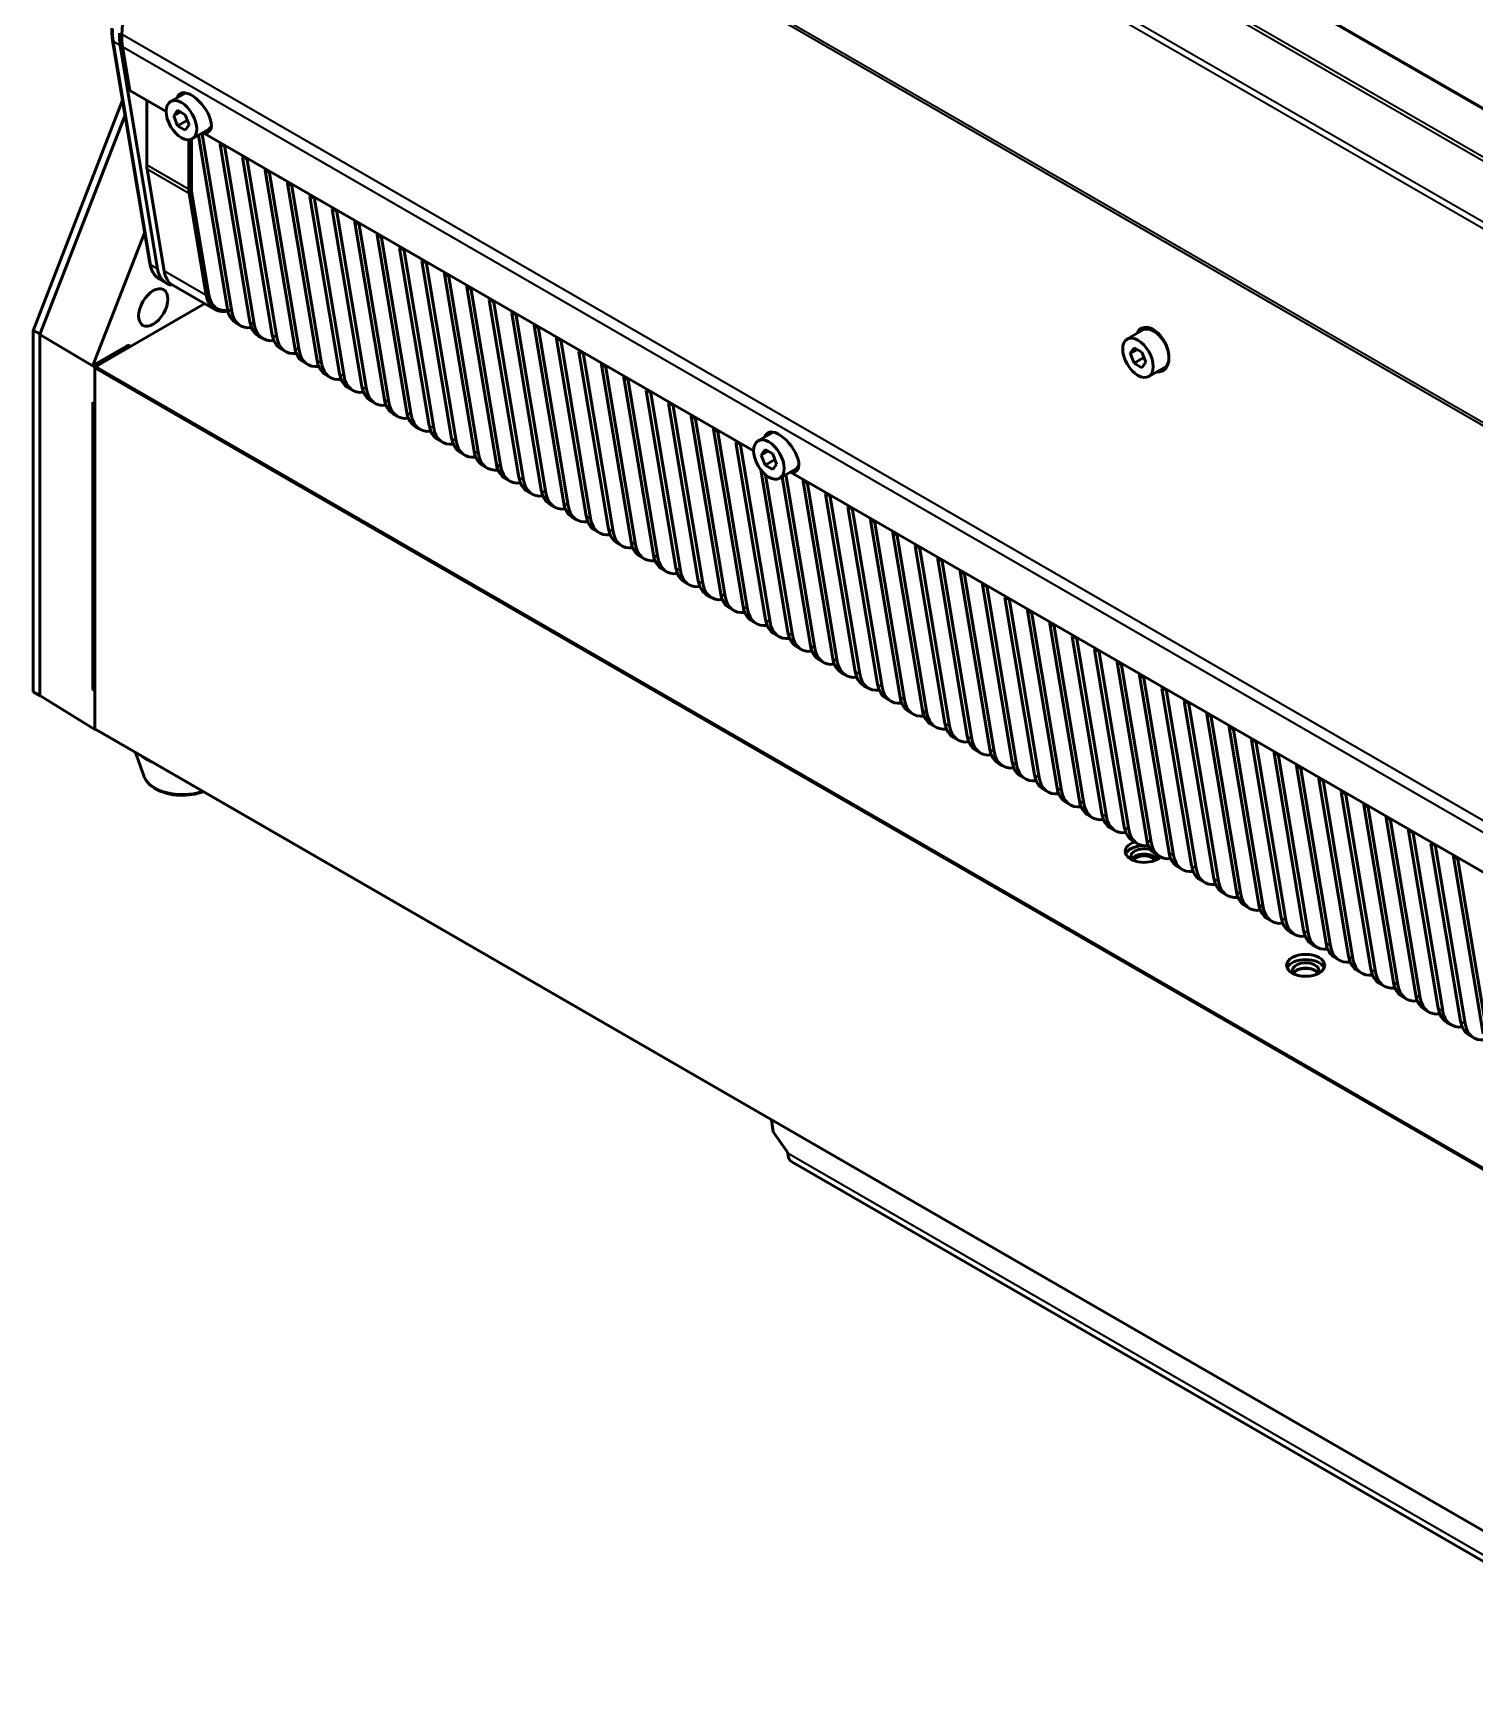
# Model space of a CAD drawing. Header units: millimetres. Extents: x 100 to 5488, y 100 to 4218.
# Drawn here: x 2857.1 to 3084.4, y 3267.4 to 3529.5 of the extents above; entities that cross this region are included whole.
import ezdxf

# ---------------------------------------------------------------- set-up
doc = ezdxf.new("R2010")
doc.units = ezdxf.units.MM
doc.header["$LTSCALE"] = 20
doc.layers.add('Visible (ANSI)', color=7, linetype='Continuous', lineweight=50)
doc.layers.add('Visible Narrow (ANSI)', color=7, linetype='Continuous', lineweight=35)

msp = doc.modelspace()

# ---------------------------------------------------------------- linework, layer by layer
at = {"layer": 'Visible (ANSI)'}
for p, q in [((2879.776, 3636.527), (3552.942, 3247.875)), ((2873.412, 3567.403), (2871.06, 3529.339)), ((2875.475, 3493.186), (2869.583, 3528.37)), ((2876.663, 3492.37), (2870.77, 3527.554)), ((2871.148, 3527.369), (2872.303, 3520.472)), ((2872.303, 3520.472), (2878.041, 3517.16)), ((2878.745, 3518.728), (2881.125, 3520.102)), ((2871.16, 3518.951), (2857.104, 3482.768)), ((2874.965, 3518.935), (2874.965, 3508.731)), ((2879.833, 3517.362), (2879.221, 3516.491)), ((2880.281, 3517.103), (2879.221, 3516.491)), ((2879.833, 3517.362), (2881.058, 3516.655)), ((2871.56, 3516.565), (2858.114, 3482.022)), ((2858.165, 3482.156), (2871.552, 3516.615)), ((2879.221, 3516.491), (2879.833, 3514.912)), ((2881.386, 3515.809), (2879.833, 3514.912)), ((2881.058, 3514.205), (2879.833, 3514.912)), ((2881.67, 3515.076), (2881.058, 3516.655)), ((2881.058, 3514.205), (2881.67, 3515.076)), ((2882.145, 3512.839), (2884.62, 3514.268)), ((2881.612, 3504.893), (2881.612, 3512.683)), ((2882.036, 3504.893), (2882.036, 3512.784)), ((2883.117, 3513.4), (2887.695, 3486.062)), ((2888.402, 3485.654), (2883.727, 3513.568)), ((2883.845, 3513.821), (2883.863, 3513.81)), ((2883.862, 3513.799), (2970.672, 3463.679)), ((2886.556, 3511.935), (2891.23, 3484.021)), ((2891.938, 3483.613), (2887.263, 3511.526)), ((2890.091, 3509.893), (2894.766, 3481.98)), ((2895.473, 3481.572), (2890.798, 3509.485)), ((2875.019, 3508.053), (2877.699, 3492.052)), ((2893.627, 3507.852), (2898.302, 3479.939)), ((2899.009, 3479.53), (2894.334, 3507.444)), ((2884.345, 3488.214), (2881.666, 3504.216)), ((2884.766, 3488.255), (2882.087, 3504.256)), ((2897.162, 3505.811), (2901.837, 3477.897)), ((2902.544, 3477.489), (2897.87, 3505.403)), ((2900.698, 3503.77), (2905.373, 3475.856)), ((2906.08, 3475.448), (2901.405, 3503.361)), ((2904.233, 3501.728), (2908.908, 3473.815)), ((2909.615, 3473.407), (2904.941, 3501.32)), ((2907.769, 3499.687), (2912.444, 3471.774)), ((2913.151, 3471.365), (2908.476, 3499.279)), ((2866.459, 3477.104), (2874.646, 3498.137)), ((2911.305, 3497.646), (2915.979, 3469.732)), ((2916.686, 3469.324), (2912.012, 3497.238)), ((2914.84, 3495.605), (2919.515, 3467.691)), ((2920.222, 3467.283), (2915.547, 3495.196)), ((2918.376, 3493.563), (2923.05, 3465.65)), ((2876.947, 3490.767), (2878.001, 3490.129)), ((2923.757, 3465.242), (2919.083, 3493.155)), ((2921.911, 3491.522), (2926.586, 3463.609)), ((2927.293, 3463.2), (2922.618, 3491.114)), ((2879.073, 3489.796), (2885.72, 3485.959)), ((2925.447, 3489.481), (2930.121, 3461.567)), ((2930.828, 3461.159), (2926.154, 3489.073)), ((2866.94, 3476.959), (2884.124, 3486.88)), ((2887.741, 3485.824), (2887.597, 3485.741)), ((2928.982, 3487.44), (2933.657, 3459.526)), ((2934.364, 3459.118), (2929.689, 3487.031)), ((2932.518, 3485.398), (2937.192, 3457.485)), ((2889.069, 3483.807), (2889.777, 3483.399)), ((2937.9, 3457.077), (2933.225, 3484.99)), ((2936.053, 3483.357), (2940.728, 3455.444)), ((2941.435, 3455.035), (2936.76, 3482.949)), ((2857.075, 3482.629), (2857.075, 3425.785)), ((2858.114, 3482.022), (2866.798, 3476.877)), ((2858.114, 3482.022), (2858.114, 3425.093)), ((2871.761, 3480.165), (2866.459, 3477.104)), ((2872.409, 3480.117), (2872.278, 3480.204)), ((2892.605, 3481.766), (2893.312, 3481.357)), ((2939.589, 3481.316), (2944.263, 3453.402)), ((2944.971, 3452.994), (2940.296, 3480.908)), ((3029.571, 3481.292), (3032.046, 3482.721)), ((2866.798, 3476.877), (2872.102, 3479.94)), ((2896.141, 3479.724), (2896.848, 3479.316)), ((2899.676, 3477.683), (2900.383, 3477.275)), ((2943.124, 3479.275), (2947.799, 3451.361)), ((2948.506, 3450.953), (2943.831, 3478.867)), ((3030.659, 3479.925), (3030.046, 3479.054)), ((3031.107, 3479.667), (3030.046, 3479.054)), ((3030.046, 3479.054), (3030.659, 3477.476)), ((3030.659, 3479.925), (3031.884, 3479.218)), ((3032.212, 3478.373), (3030.659, 3477.476)), ((3032.496, 3477.64), (3031.884, 3479.218)), ((3031.884, 3476.769), (3032.496, 3477.64)), ((2866.459, 3477.104), (2866.798, 3476.877)), ((2866.798, 3471.162), (2866.798, 3476.877)), ((2866.798, 3419.886), (2866.798, 3476.714)), ((2903.212, 3475.642), (2903.919, 3475.234)), ((2946.66, 3477.234), (2951.335, 3449.32)), ((2952.042, 3448.912), (2947.367, 3476.825)), ((2950.195, 3475.192), (2954.87, 3447.279)), ((3031.884, 3476.769), (3030.659, 3477.476)), ((3032.971, 3475.403), (3035.446, 3476.832)), ((2906.747, 3473.601), (2907.454, 3473.192)), ((2955.577, 3446.87), (2950.903, 3474.784)), ((2953.731, 3473.151), (2958.406, 3445.237)), ((2959.113, 3444.829), (2954.438, 3472.743)), ((2866.451, 3471.355), (2866.451, 3426.068)), ((2866.798, 3471.162), (2866.451, 3471.355)), ((2910.283, 3471.559), (2910.99, 3471.151)), ((2957.267, 3471.11), (2961.941, 3443.196)), ((2962.648, 3442.788), (2957.974, 3470.702)), ((2913.818, 3469.518), (2914.525, 3469.11)), ((2917.354, 3467.477), (2918.061, 3467.069)), ((2960.802, 3469.069), (2965.477, 3441.155)), ((2966.184, 3440.747), (2961.509, 3468.66)), ((2920.889, 3465.436), (2921.596, 3465.027)), ((2964.338, 3467.027), (2969.012, 3439.114)), ((2969.719, 3438.705), (2965.045, 3466.619)), ((2967.873, 3464.986), (2972.548, 3437.072)), ((2973.255, 3436.664), (2968.58, 3464.578)), ((2971.376, 3465.247), (2973.756, 3466.622)), ((2924.425, 3463.394), (2925.132, 3462.986)), ((2972.464, 3463.881), (2971.852, 3463.01)), ((2972.912, 3463.622), (2971.852, 3463.01)), ((2971.852, 3463.01), (2972.464, 3461.432)), ((2972.464, 3463.881), (2973.689, 3463.174)), ((2974.017, 3462.328), (2972.464, 3461.432)), ((2974.301, 3461.596), (2973.689, 3463.174)), ((2927.96, 3461.353), (2928.667, 3460.945)), ((2931.496, 3459.312), (2932.203, 3458.904)), ((2971.783, 3460.709), (2976.083, 3435.031)), ((2973.689, 3460.725), (2972.464, 3461.432)), ((2976.79, 3434.623), (2972.559, 3459.891)), ((2973.689, 3460.725), (2974.301, 3461.596)), ((2974.776, 3459.359), (2977.251, 3460.787)), ((2975.165, 3459.583), (2979.619, 3432.99)), ((2980.326, 3432.582), (2975.748, 3459.919)), ((2976.476, 3460.34), (2976.494, 3460.33)), ((2976.493, 3460.319), (3087.345, 3396.318)), ((2935.031, 3457.271), (2935.739, 3456.862)), ((2978.48, 3458.862), (2983.154, 3430.949)), ((2983.861, 3430.54), (2979.187, 3458.454)), ((2982.015, 3456.821), (2986.69, 3428.907)), ((2938.567, 3455.23), (2939.274, 3454.821)), ((2987.397, 3428.499), (2982.722, 3456.413)), ((2985.551, 3454.78), (2990.225, 3426.866)), ((2990.933, 3426.458), (2986.258, 3454.372)), ((2942.102, 3453.188), (2942.81, 3452.78)), ((2989.086, 3452.739), (2993.761, 3424.825)), ((2994.468, 3424.417), (2989.793, 3452.33)), ((2945.638, 3451.147), (2946.345, 3450.739)), ((2949.174, 3449.106), (2949.881, 3448.698)), ((2992.622, 3450.697), (2997.296, 3422.784)), ((2998.004, 3422.376), (2993.329, 3450.289)), ((2952.709, 3447.065), (2953.416, 3446.656)), ((2996.157, 3448.656), (3000.832, 3420.743)), ((3001.539, 3420.334), (2996.864, 3448.248)), ((2999.693, 3446.615), (3004.368, 3418.701)), ((3005.075, 3418.293), (3000.4, 3446.207)), ((2956.245, 3445.023), (2956.952, 3444.615)), ((3003.228, 3444.574), (3007.903, 3416.66)), ((3008.61, 3416.252), (3003.936, 3444.165)), ((2959.78, 3442.982), (2960.487, 3442.574)), ((2963.316, 3440.941), (2964.023, 3440.533)), ((3006.764, 3442.532), (3011.439, 3414.619)), ((3012.146, 3414.211), (3007.471, 3442.124)), ((2966.851, 3438.9), (2967.558, 3438.491)), ((3010.3, 3440.491), (3014.974, 3412.578)), ((3015.681, 3412.169), (3011.007, 3440.083)), ((3013.835, 3438.45), (3018.51, 3410.536)), ((2970.387, 3436.858), (2971.094, 3436.45)), ((3019.217, 3410.128), (3014.542, 3438.042)), ((3017.371, 3436.409), (3022.045, 3408.495)), ((3022.752, 3408.087), (3018.078, 3436)), ((2973.922, 3434.817), (2974.629, 3434.409)), ((3020.906, 3434.367), (3025.581, 3406.454)), ((3026.288, 3406.046), (3021.613, 3433.959)), ((2977.458, 3432.776), (2978.165, 3432.368)), ((2980.993, 3430.735), (2981.7, 3430.326)), ((3024.442, 3432.326), (3029.116, 3404.413)), ((3029.823, 3404.004), (3025.149, 3431.918)), ((2984.529, 3428.693), (2985.236, 3428.285)), ((3027.977, 3430.285), (3032.652, 3402.371)), ((3033.359, 3401.963), (3028.684, 3429.877)), ((3031.513, 3428.244), (3036.187, 3400.33)), ((3036.894, 3399.922), (3032.22, 3427.835)), ((2857.138, 3425.648), (2858.198, 3425.035)), ((2866.451, 3426.068), (2866.798, 3426.269)), ((2866.798, 3425.846), (2866.451, 3426.068)), ((2866.798, 3419.723), (2866.798, 3425.846)), ((2988.064, 3426.652), (2988.772, 3426.244)), ((3035.048, 3426.202), (3039.723, 3398.289)), ((3040.43, 3397.881), (3035.755, 3425.794)), ((2858.114, 3425.093), (2866.798, 3419.723)), ((2991.6, 3424.611), (2992.307, 3424.203)), ((2995.136, 3422.57), (2995.843, 3422.161)), ((3038.584, 3424.161), (3043.258, 3396.248)), ((3043.966, 3395.839), (3039.291, 3423.753)), ((2998.671, 3420.528), (2999.378, 3420.12)), ((3042.119, 3422.12), (3046.794, 3394.206)), ((3047.501, 3393.798), (3042.826, 3421.712)), ((3045.655, 3420.079), (3050.329, 3392.165)), ((2866.881, 3419.771), (2866.798, 3419.723)), ((3086.641, 3292.892), (2866.84, 3419.794)), ((3002.207, 3418.487), (3002.914, 3418.079)), ((3051.037, 3391.757), (3046.362, 3419.671)), ((3049.19, 3418.038), (3053.865, 3390.124)), ((3054.572, 3389.716), (3049.897, 3417.629)), ((2874.507, 3412.447), (2873.193, 3416.126)), ((3005.742, 3416.446), (3006.449, 3416.038)), ((3052.726, 3415.996), (3057.401, 3388.083)), ((3058.108, 3387.674), (3053.433, 3415.588)), ((3009.278, 3414.405), (3009.985, 3413.996)), ((3012.813, 3412.363), (3013.52, 3411.955)), ((3056.261, 3413.955), (3060.936, 3386.041)), ((3061.643, 3385.633), (3056.969, 3413.547)), ((3016.349, 3410.322), (3017.056, 3409.914)), ((3059.797, 3411.914), (3064.472, 3384)), ((3065.179, 3383.592), (3060.504, 3411.506)), ((3063.333, 3409.873), (3068.007, 3381.959)), ((3068.714, 3381.551), (3064.04, 3409.464)), ((3019.884, 3408.281), (3020.591, 3407.873)), ((3066.868, 3407.831), (3071.543, 3379.918)), ((3072.25, 3379.509), (3067.575, 3407.423)), ((3023.42, 3406.24), (3024.127, 3405.831)), ((3026.955, 3404.198), (3027.662, 3403.79)), ((3070.404, 3405.79), (3075.078, 3377.876)), ((3075.785, 3377.468), (3071.111, 3405.382)), ((3030.491, 3402.157), (3031.198, 3401.749)), ((3073.939, 3403.749), (3078.614, 3375.835)), ((3079.321, 3375.427), (3074.646, 3403.341)), ((3077.475, 3401.708), (3082.149, 3373.794)), ((3034.026, 3400.116), (3034.733, 3399.708)), ((3082.856, 3373.386), (3078.182, 3401.299)), ((3081.01, 3399.666), (3085.685, 3371.753)), ((3086.392, 3371.344), (3081.717, 3399.258)), ((3037.562, 3398.075), (3038.269, 3397.666)), ((3041.097, 3396.034), (3041.805, 3395.625)), ((3044.633, 3393.992), (3045.34, 3393.584)), ((3048.169, 3391.951), (3048.876, 3391.543)), ((3051.704, 3389.91), (3052.411, 3389.502)), ((3055.24, 3387.869), (3055.947, 3387.46)), ((3058.775, 3385.827), (3059.482, 3385.419)), ((3062.311, 3383.786), (3063.018, 3383.378)), ((3065.846, 3381.745), (3066.553, 3381.337)), ((3069.382, 3379.704), (3070.089, 3379.295)), ((3072.917, 3377.662), (3073.624, 3377.254)), ((3076.453, 3375.621), (3077.16, 3375.213)), ((3079.988, 3373.58), (3080.695, 3373.172)), ((3083.524, 3371.539), (3084.231, 3371.13)), ((2973.74, 3356.305), (2973.47, 3358.231)), ((2976.034, 3353.126), (2973.74, 3356.305)), ((2976.034, 3353.126), (2976.058, 3352.951)), ((3091.016, 3285.565), (2976.68, 3351.578))]:
    msp.add_line(p, q, dxfattribs=at)
for centre, major_axis, ratio, start_param, end_param in [((2877.758, 3533.012), (5.017, 8.69), 0.5773503, 2.2865252, 2.5307274), ((2878.112, 3532.807), (-5, -8.66), 0.5773503, 5.423931, 5.6723201), ((2882.473, 3516.954), (-2.296, 2.996), 0.4692871, 2.6619806, 6.6572458), ((2882.92, 3517.212), (-1.875, 3.248), 0.5773503, 0.2268061, 0.4354824), ((2882.92, 3517.212), (1.7, -2.944), 0.5773503, 0, 0.4200419), ((2883.867, 3513.676), (0.1, 0.173), 0.5773503, 1.0749587, 2.5307274), ((2882.92, 3517.212), (1.875, -3.248), 0.5773503, 5.861441, 6.2491556), ((2886.695, 3512.043), (-0.1, -0.173), 0.5773503, 4.1669546, 5.6723201), ((2887.402, 3511.635), (0.1, 0.173), 0.5773503, 1.025362, 2.5307274), ((2890.231, 3510.002), (-0.1, -0.173), 0.5773503, 4.1669546, 5.6723201), ((2890.938, 3509.594), (0.1, 0.173), 0.5773503, 1.025362, 2.5307274), ((2878.501, 3510.772), (-2.5, -4.33), 0.5773503, 5.4977871, 5.6723201), ((2893.766, 3507.961), (-0.1, -0.173), 0.5773503, 4.1669546, 5.6723201), ((2894.473, 3507.553), (0.1, 0.173), 0.5773503, 1.025362, 2.5307274), ((2885.148, 3506.935), (2.5, 4.33), 0.5773503, 2.3561945, 2.5307274), ((2885.36, 3506.812), (2.35, 4.07), 0.5773503, 2.3561945, 2.5307274), ((2897.302, 3505.92), (-0.1, -0.173), 0.5773503, 4.1669546, 5.6723201), ((2898.009, 3505.511), (0.1, 0.173), 0.5773503, 1.025362, 2.5307274), ((2900.837, 3503.878), (-0.1, -0.173), 0.5773503, 4.1669546, 5.6723201), ((2901.544, 3503.47), (0.1, 0.173), 0.5773503, 1.025362, 2.5307274), ((2904.373, 3501.837), (-0.1, -0.173), 0.5773503, 4.1669546, 5.6723201), ((2905.08, 3501.429), (0.1, 0.173), 0.5773503, 1.025362, 2.5307274), ((2907.908, 3499.796), (-0.1, -0.173), 0.5773503, 4.1669546, 5.6723201), ((2908.615, 3499.388), (0.1, 0.173), 0.5773503, 1.025362, 2.5307274), ((2911.444, 3497.755), (-0.1, -0.173), 0.5773503, 4.1669546, 5.6723201), ((2912.151, 3497.346), (0.1, 0.173), 0.5773503, 1.025362, 2.5307274), ((2914.979, 3495.713), (-0.1, -0.173), 0.5773503, 4.1669546, 5.6723201), ((2915.686, 3495.305), (0.1, 0.173), 0.5773503, 1.025362, 2.5307274), ((2918.515, 3493.672), (-0.1, -0.173), 0.5773503, 4.1669546, 5.6723201), ((2919.222, 3493.264), (0.1, 0.173), 0.5773503, 1.025362, 2.5307274), ((2881.561, 3496.196), (-3.517, -6.092), 0.5773503, 5.6723201, 6.5499174), ((2882.573, 3495.858), (-3.5, -6.062), 0.5773503, 5.6723201, 6.2831853), ((2922.05, 3491.631), (-0.1, -0.173), 0.5773503, 4.1669546, 5.6723201), ((2922.758, 3491.223), (0.1, 0.173), 0.5773503, 1.025362, 2.5307274), ((2889.22, 3492.021), (-3.5, -6.062), 0.5773503, 5.6723201, 6.6760727), ((2889.432, 3491.898), (-3.35, -5.802), 0.5773503, 5.6723201, 6.6760727), ((2925.586, 3489.59), (-0.1, -0.173), 0.5773503, 4.1669546, 5.6723201), ((2926.293, 3489.181), (0.1, 0.173), 0.5773503, 1.025362, 2.5307274), ((2887.597, 3486.558), (-0.5, -0.866), 0.5773503, 0.3928876, 0.7853982), ((2887.809, 3486.435), (-0.35, -0.606), 0.5773503, 0.3928875, 0.6447308), ((2892.569, 3489.869), (-3.5, -6.062), 0.5773503, 5.6723201, 6.2831853), ((2893.277, 3489.461), (-3.5, -6.062), 0.5773503, 5.6723201, 6.6991374), ((2929.122, 3487.549), (-0.1, -0.173), 0.5773503, 4.1669546, 5.6723201), ((2929.829, 3487.14), (0.1, 0.173), 0.5773503, 1.025362, 2.5307274), ((2932.657, 3485.507), (-0.1, -0.173), 0.5773503, 4.1669546, 5.6723201), ((2896.105, 3487.828), (-3.5, -6.062), 0.5773503, 5.6723201, 6.2831853), ((2896.812, 3487.42), (-3.5, -6.062), 0.5773503, 5.6723201, 6.6991374), ((2933.364, 3485.099), (0.1, 0.173), 0.5773503, 1.025362, 2.5307274), ((2936.193, 3483.466), (-0.1, -0.173), 0.5773503, 4.1669546, 5.6723201), ((2936.9, 3483.058), (0.1, 0.173), 0.5773503, 1.025362, 2.5307274), ((3033.496, 3479.632), (-1.649, 3.374), 0.6182393, 2.7489129, 6.7614703), ((3033.746, 3479.776), (-1.875, 3.248), 0.5773503, 0.0286773, 0.4354824), ((3033.746, 3479.776), (1.7, -2.944), 0.5773503, 0, 3.1415927), ((2857.288, 3482.752), (-0.15, -0.26), 0.5773503, 4.9737164, 5.4977871), ((2858.348, 3482.139), (0.15, 0.26), 0.5773503, 1.8318892, 1.9463303), ((2871.76, 3479.348), (0.501, 0.867), 0.5766475, 6.2483212, 7.0679745), ((2899.641, 3485.787), (-3.5, -6.062), 0.5773503, 5.6723201, 6.2831853), ((2900.348, 3485.378), (-3.5, -6.062), 0.5773503, 5.6723201, 6.6991374), ((2939.728, 3481.425), (-0.1, -0.173), 0.5773503, 4.1669546, 5.6723201), ((2940.435, 3481.017), (0.1, 0.173), 0.5773503, 1.025362, 2.5307274), ((2903.176, 3483.745), (-3.5, -6.062), 0.5773503, 5.6723201, 6.2831853), ((2903.883, 3483.337), (-3.5, -6.062), 0.5773503, 5.6723201, 6.6991374), ((2906.712, 3481.704), (-3.5, -6.062), 0.5773503, 5.6723201, 6.2831853), ((2943.264, 3479.384), (-0.1, -0.173), 0.5773503, 4.1669546, 5.6723201), ((2943.971, 3478.975), (0.1, 0.173), 0.5773503, 1.025362, 2.5307274), ((2866.94, 3476.796), (-0.1, -0.173), 0.5773503, 3.9269908, 5.4977871), ((2907.419, 3481.296), (-3.5, -6.062), 0.5773503, 5.6723201, 6.6991374), ((2910.247, 3479.663), (-3.5, -6.062), 0.5773503, 5.6723201, 6.2831853), ((2910.954, 3479.255), (-3.5, -6.062), 0.5773503, 5.6723201, 6.6991374), ((2946.799, 3477.342), (-0.1, -0.173), 0.5773503, 4.1669546, 5.6723201), ((2947.506, 3476.934), (0.1, 0.173), 0.5773503, 1.025362, 2.5307274), ((2950.335, 3475.301), (-0.1, -0.173), 0.5773503, 4.1669546, 5.6723201), ((2951.042, 3474.893), (0.1, 0.173), 0.5773503, 1.025362, 2.5307274), ((3033.746, 3479.776), (1.875, -3.248), 0.5773503, 5.847703, 6.1831871), ((2913.783, 3477.622), (-3.5, -6.062), 0.5773503, 5.6723201, 6.2831853), ((2914.49, 3477.213), (-3.5, -6.062), 0.5773503, 5.6723201, 6.6991374), ((2953.87, 3473.26), (-0.1, -0.173), 0.5773503, 4.1669546, 5.6723201), ((2954.577, 3472.852), (0.1, 0.173), 0.5773503, 1.025362, 2.5307274), ((2917.318, 3475.58), (-3.5, -6.062), 0.5773503, 5.6723201, 6.2831853), ((2918.025, 3475.172), (-3.5, -6.062), 0.5773503, 5.6723201, 6.6991374), ((2920.854, 3473.539), (-3.5, -6.062), 0.5773503, 5.6723201, 6.2831853), ((2957.406, 3471.219), (-0.1, -0.173), 0.5773503, 4.1669546, 5.6723201), ((2958.113, 3470.81), (0.1, 0.173), 0.5773503, 1.025362, 2.5307274), ((2921.561, 3473.131), (-3.5, -6.062), 0.5773503, 5.6723201, 6.6991374), ((2924.389, 3471.498), (-3.5, -6.062), 0.5773503, 5.6723201, 6.2831853), ((2925.096, 3471.09), (-3.5, -6.062), 0.5773503, 5.6723201, 6.6991374), ((2960.941, 3469.177), (-0.1, -0.173), 0.5773503, 4.1669546, 5.6723201), ((2961.648, 3468.769), (0.1, 0.173), 0.5773503, 1.025362, 2.5307274), ((2964.477, 3467.136), (-0.1, -0.173), 0.5773503, 4.1669546, 5.6723201), ((2927.925, 3469.457), (-3.5, -6.062), 0.5773503, 5.6723201, 6.2831853), ((2928.632, 3469.048), (-3.5, -6.062), 0.5773503, 5.6723201, 6.6991374), ((2965.184, 3466.728), (0.1, 0.173), 0.5773503, 1.025362, 2.5307274), ((2968.012, 3465.095), (-0.1, -0.173), 0.5773503, 4.1669546, 5.6723201), ((2968.719, 3464.687), (0.1, 0.173), 0.5773503, 1.025362, 2.5307274), ((2975.104, 3463.474), (-2.296, 2.996), 0.4692871, 2.6619806, 6.6572458), ((2975.551, 3463.732), (-1.875, 3.248), 0.5773503, 0.2268061, 0.4354824), ((2931.46, 3467.415), (-3.5, -6.062), 0.5773503, 5.6723201, 6.2831853), ((2932.167, 3467.007), (-3.5, -6.062), 0.5773503, 5.6723201, 6.6991374), ((2934.996, 3465.374), (-3.5, -6.062), 0.5773503, 5.6723201, 6.2831853), ((2935.703, 3464.966), (-3.5, -6.062), 0.5773503, 5.6723201, 6.6991374), ((2938.531, 3463.333), (-3.5, -6.062), 0.5773503, 5.6723201, 6.2831853), ((2975.551, 3463.732), (1.875, -3.248), 0.5773503, 5.861441, 6.2491556), ((2975.551, 3463.732), (1.7, -2.944), 0.5773503, 0, 0.4200419), ((2939.239, 3462.925), (-3.5, -6.062), 0.5773503, 5.6723201, 6.6991374), ((2942.067, 3461.292), (-3.5, -6.062), 0.5773503, 5.6723201, 6.2831853), ((2942.774, 3460.883), (-3.5, -6.062), 0.5773503, 5.6723201, 6.6991374), ((2978.619, 3458.971), (-0.1, -0.173), 0.5773503, 4.1669546, 5.6723201), ((2979.326, 3458.563), (0.1, 0.173), 0.5773503, 1.025362, 2.5307274), ((2982.155, 3456.93), (-0.1, -0.173), 0.5773503, 4.1669546, 5.6723201), ((2982.862, 3456.522), (0.1, 0.173), 0.5773503, 1.025362, 2.5307274), ((2945.602, 3459.25), (-3.5, -6.062), 0.5773503, 5.6723201, 6.2831853), ((2946.31, 3458.842), (-3.5, -6.062), 0.5773503, 5.6723201, 6.6991374), ((2985.69, 3454.889), (-0.1, -0.173), 0.5773503, 4.1669546, 5.6723201), ((2986.397, 3454.48), (0.1, 0.173), 0.5773503, 1.025362, 2.5307274), ((2949.138, 3457.209), (-3.5, -6.062), 0.5773503, 5.6723201, 6.2831853), ((2949.845, 3456.801), (-3.5, -6.062), 0.5773503, 5.6723201, 6.6991374), ((2952.674, 3455.168), (-3.5, -6.062), 0.5773503, 5.6723201, 6.2831853), ((2989.226, 3452.847), (-0.1, -0.173), 0.5773503, 4.1669546, 5.6723201), ((2989.933, 3452.439), (0.1, 0.173), 0.5773503, 1.025362, 2.5307274), ((2953.381, 3454.76), (-3.5, -6.062), 0.5773503, 5.6723201, 6.6991374), ((2956.209, 3453.127), (-3.5, -6.062), 0.5773503, 5.6723201, 6.2831853), ((2956.916, 3452.718), (-3.5, -6.062), 0.5773503, 5.6723201, 6.6991374), ((2992.761, 3450.806), (-0.1, -0.173), 0.5773503, 4.1669546, 5.6723201), ((2993.468, 3450.398), (0.1, 0.173), 0.5773503, 1.025362, 2.5307274), ((2996.297, 3448.765), (-0.1, -0.173), 0.5773503, 4.1669546, 5.6723201), ((2959.745, 3451.085), (-3.5, -6.062), 0.5773503, 5.6723201, 6.2831853), ((2960.452, 3450.677), (-3.5, -6.062), 0.5773503, 5.6723201, 6.6991374), ((2997.004, 3448.357), (0.1, 0.173), 0.5773503, 1.025362, 2.5307274), ((2999.832, 3446.724), (-0.1, -0.173), 0.5773503, 4.1669546, 5.6723201), ((3000.539, 3446.315), (0.1, 0.173), 0.5773503, 1.025362, 2.5307274), ((2963.28, 3449.044), (-3.5, -6.062), 0.5773503, 5.6723201, 6.2831853), ((2963.987, 3448.636), (-3.5, -6.062), 0.5773503, 5.6723201, 6.6991374), ((3003.368, 3444.682), (-0.1, -0.173), 0.5773503, 4.1669546, 5.6723201), ((3004.075, 3444.274), (0.1, 0.173), 0.5773503, 1.025362, 2.5307274), ((2966.816, 3447.003), (-3.5, -6.062), 0.5773503, 5.6723201, 6.2831853), ((2967.523, 3446.595), (-3.5, -6.062), 0.5773503, 5.6723201, 6.6991374), ((2970.351, 3444.962), (-3.5, -6.062), 0.5773503, 5.6723201, 6.2831853), ((3006.903, 3442.641), (-0.1, -0.173), 0.5773503, 4.1669546, 5.6723201), ((3007.61, 3442.233), (0.1, 0.173), 0.5773503, 1.025362, 2.5307274), ((2971.058, 3444.554), (-3.5, -6.062), 0.5773503, 5.6723201, 6.6991374), ((2973.887, 3442.921), (-3.5, -6.062), 0.5773503, 5.6723201, 6.2831853), ((2974.594, 3442.512), (-3.5, -6.062), 0.5773503, 5.6723201, 6.6991374), ((3010.439, 3440.6), (-0.1, -0.173), 0.5773503, 4.1669546, 5.6723201), ((3011.146, 3440.192), (0.1, 0.173), 0.5773503, 1.025362, 2.5307274), ((3013.974, 3438.559), (-0.1, -0.173), 0.5773503, 4.1669546, 5.6723201), ((3014.681, 3438.15), (0.1, 0.173), 0.5773503, 1.025362, 2.5307274), ((2977.422, 3440.879), (-3.5, -6.062), 0.5773503, 5.6723201, 6.2831853), ((2978.129, 3440.471), (-3.5, -6.062), 0.5773503, 5.6723201, 6.6991374), ((3017.51, 3436.517), (-0.1, -0.173), 0.5773503, 4.1669546, 5.6723201), ((3018.217, 3436.109), (0.1, 0.173), 0.5773503, 1.025362, 2.5307274), ((2980.958, 3438.838), (-3.5, -6.062), 0.5773503, 5.6723201, 6.2831853), ((2981.665, 3438.43), (-3.5, -6.062), 0.5773503, 5.6723201, 6.6991374), ((2984.493, 3436.797), (-3.5, -6.062), 0.5773503, 5.6723201, 6.2831853), ((3021.045, 3434.476), (-0.1, -0.173), 0.5773503, 4.1669546, 5.6723201), ((3021.752, 3434.068), (0.1, 0.173), 0.5773503, 1.025362, 2.5307274), ((2985.2, 3436.389), (-3.5, -6.062), 0.5773503, 5.6723201, 6.6991374), ((2988.029, 3434.756), (-3.5, -6.062), 0.5773503, 5.6723201, 6.2831853), ((2988.736, 3434.347), (-3.5, -6.062), 0.5773503, 5.6723201, 6.6991374), ((3024.581, 3432.435), (-0.1, -0.173), 0.5773503, 4.1669546, 5.6723201), ((3025.288, 3432.027), (0.1, 0.173), 0.5773503, 1.025362, 2.5307274), ((3028.116, 3430.394), (-0.1, -0.173), 0.5773503, 4.1669546, 5.6723201), ((2991.564, 3432.714), (-3.5, -6.062), 0.5773503, 5.6723201, 6.2831853), ((2992.272, 3432.306), (-3.5, -6.062), 0.5773503, 5.6723201, 6.6991374), ((3028.824, 3429.985), (0.1, 0.173), 0.5773503, 1.025362, 2.5307274), ((3031.652, 3428.353), (-0.1, -0.173), 0.5773503, 4.1669546, 5.6723201), ((3032.359, 3427.944), (0.1, 0.173), 0.5773503, 1.025362, 2.5307274), ((2857.288, 3425.908), (-0.15, -0.26), 0.5773503, 5.4977871, 6.2831853), ((2995.1, 3430.673), (-3.5, -6.062), 0.5773503, 5.6723201, 6.2831853), ((2995.807, 3430.265), (-3.5, -6.062), 0.5773503, 5.6723201, 6.6991374), ((3035.188, 3426.311), (-0.1, -0.173), 0.5773503, 4.1669546, 5.6723201), ((3035.895, 3425.903), (0.1, 0.173), 0.5773503, 1.025362, 2.5307274), ((2858.348, 3425.295), (-0.15, -0.26), 0.5773503, 6.0926293, 6.4388348), ((2998.636, 3428.632), (-3.5, -6.062), 0.5773503, 5.6723201, 6.2831853), ((2999.343, 3428.224), (-3.5, -6.062), 0.5773503, 5.6723201, 6.6991374), ((3002.171, 3426.591), (-3.5, -6.062), 0.5773503, 5.6723201, 6.2831853), ((3038.723, 3424.27), (-0.1, -0.173), 0.5773503, 4.1669546, 5.6723201), ((3039.43, 3423.862), (0.1, 0.173), 0.5773503, 1.025362, 2.5307274), ((2866.94, 3419.968), (-0.1, -0.173), 0.5773503, 5.4977871, 6.2831853), ((3002.878, 3426.182), (-3.5, -6.062), 0.5773503, 5.6723201, 6.6991374), ((3005.707, 3424.549), (-3.5, -6.062), 0.5773503, 5.6723201, 6.2831853), ((3006.414, 3424.141), (-3.5, -6.062), 0.5773503, 5.6723201, 6.6991374), ((3042.259, 3422.229), (-0.1, -0.173), 0.5773503, 4.1669546, 5.6723201), ((3042.966, 3421.821), (0.1, 0.173), 0.5773503, 1.025362, 2.5307274), ((3045.794, 3420.188), (-0.1, -0.173), 0.5773503, 4.1669546, 5.6723201), ((3046.501, 3419.779), (0.1, 0.173), 0.5773503, 1.025362, 2.5307274), ((3009.242, 3422.508), (-3.5, -6.062), 0.5773503, 5.6723201, 6.2831853), ((3009.949, 3422.1), (-3.5, -6.062), 0.5773503, 5.6723201, 6.6991374), ((3049.33, 3418.146), (-0.1, -0.173), 0.5773503, 4.1669546, 5.6723201), ((3050.037, 3417.738), (0.1, 0.173), 0.5773503, 1.025362, 2.5307274), ((2880.587, 3418.294), (-8, 0), 0.5773503, 0.6140474, 0.9567489), ((3012.778, 3420.467), (-3.5, -6.062), 0.5773503, 5.6723201, 6.2831853), ((3013.485, 3420.059), (-3.5, -6.062), 0.5773503, 5.6723201, 6.6991374), ((3052.865, 3416.105), (-0.1, -0.173), 0.5773503, 4.1669546, 5.6723201), ((3053.572, 3415.697), (0.1, 0.173), 0.5773503, 1.025362, 2.5307274), ((3016.313, 3418.426), (-3.5, -6.062), 0.5773503, 5.6723201, 6.2831853), ((3017.02, 3418.017), (-3.5, -6.062), 0.5773503, 5.6723201, 6.6991374), ((3019.849, 3416.384), (-3.5, -6.062), 0.5773503, 5.6723201, 6.2831853), ((3020.556, 3415.976), (-3.5, -6.062), 0.5773503, 5.6723201, 6.6991374), ((3056.401, 3414.064), (-0.1, -0.173), 0.5773503, 4.1669546, 5.6723201), ((3057.108, 3413.656), (0.1, 0.173), 0.5773503, 1.025362, 2.5307274), ((3059.936, 3412.023), (-0.1, -0.173), 0.5773503, 4.1669546, 5.6723201), ((3023.384, 3414.343), (-3.5, -6.062), 0.5773503, 5.6723201, 6.2831853), ((3024.091, 3413.935), (-3.5, -6.062), 0.5773503, 5.6723201, 6.6991374), ((3060.643, 3411.614), (0.1, 0.173), 0.5773503, 1.025362, 2.5307274), ((3063.472, 3409.981), (-0.1, -0.173), 0.5773503, 4.1669546, 5.6723201), ((3064.179, 3409.573), (0.1, 0.173), 0.5773503, 1.025362, 2.5307274), ((3026.92, 3412.302), (-3.5, -6.062), 0.5773503, 5.6723201, 6.2831853), ((3027.627, 3411.894), (-3.5, -6.062), 0.5773503, 5.6723201, 6.6991374), ((3067.007, 3407.94), (-0.1, -0.173), 0.5773503, 4.1669546, 5.6723201), ((3067.714, 3407.532), (0.1, 0.173), 0.5773503, 1.025362, 2.5307274), ((3030.455, 3410.261), (-3.5, -6.062), 0.5773503, 5.6723201, 6.2831853), ((3031.162, 3409.852), (-3.5, -6.062), 0.5773503, 5.6723201, 6.6991374), ((3033.991, 3408.219), (-3.5, -6.062), 0.5773503, 5.6723201, 6.2831853), ((3070.543, 3405.899), (-0.1, -0.173), 0.5773503, 4.1669546, 5.6723201), ((3071.25, 3405.491), (0.1, 0.173), 0.5773503, 1.025362, 2.5307274), ((3032.261, 3400.535), (-3, 0), 0.5773503, 5.2502641, 8.8884287), ((3034.698, 3407.811), (-3.5, -6.062), 0.5773503, 5.6723201, 6.6991374), ((3037.526, 3406.178), (-3.5, -6.062), 0.5773503, 5.6723201, 6.2831853), ((3038.233, 3405.77), (-3.5, -6.062), 0.5773503, 5.6723201, 6.6991374), ((3074.078, 3403.858), (-0.1, -0.173), 0.5773503, 4.1669546, 5.6723201), ((3074.786, 3403.449), (0.1, 0.173), 0.5773503, 1.025362, 2.5307274), ((3077.614, 3401.816), (-0.1, -0.173), 0.5773503, 4.1669546, 5.6723201), ((3078.321, 3401.408), (0.1, 0.173), 0.5773503, 1.025362, 2.5307274), ((3032.261, 3399.719), (-3, 0), 0.5773503, 4.7696626, 6.0452442), ((3032.261, 3399.719), (-2.1, 0), 0.5773503, 4.1998705, 6.7343891), ((3032.261, 3398.902), (-2.1, 0), 0.5773503, 3.4850213, 5.9397566), ((3032.261, 3398.902), (1.65, 0), 0.5773503, 0.185608, 2.9559846), ((3032.261, 3399.719), (3, 0), 0.5773503, 1.3464604, 1.4165581), ((3032.261, 3399.719), (2.1, 0), 0.5773503, 5.8319815, 6.4701073), ((3041.062, 3404.137), (-3.5, -6.062), 0.5773503, 5.6723201, 6.2831853), ((3041.769, 3403.729), (-3.5, -6.062), 0.5773503, 5.6723201, 6.6991374), ((3081.149, 3399.775), (-0.1, -0.173), 0.5773503, 4.1669546, 5.6723201), ((3081.857, 3399.367), (0.1, 0.173), 0.5773503, 1.025362, 2.5307274), ((3044.597, 3402.096), (-3.5, -6.062), 0.5773503, 5.6723201, 6.2831853), ((3045.305, 3401.687), (-3.5, -6.062), 0.5773503, 5.6723201, 6.6991374), ((3048.133, 3400.054), (-3.5, -6.062), 0.5773503, 5.6723201, 6.2831853), ((3048.84, 3399.646), (-3.5, -6.062), 0.5773503, 5.6723201, 6.6991374), ((3051.669, 3398.013), (-3.5, -6.062), 0.5773503, 5.6723201, 6.2831853), ((3052.376, 3397.605), (-3.5, -6.062), 0.5773503, 5.6723201, 6.6991374), ((3055.204, 3395.972), (-3.5, -6.062), 0.5773503, 5.6723201, 6.2831853), ((3055.911, 3395.564), (-3.5, -6.062), 0.5773503, 5.6723201, 6.6991374), ((3058.74, 3393.931), (-3.5, -6.062), 0.5773503, 5.6723201, 6.2831853), ((3059.447, 3393.522), (-3.5, -6.062), 0.5773503, 5.6723201, 6.6991374), ((3062.275, 3391.889), (-3.5, -6.062), 0.5773503, 5.6723201, 6.2831853), ((3062.982, 3391.481), (-3.5, -6.062), 0.5773503, 5.6723201, 6.6991374), ((3065.811, 3389.848), (-3.5, -6.062), 0.5773503, 5.6723201, 6.2831853), ((3057.717, 3381.756), (-3, 0), 0.5773503, 3.3795338, 6.0452442), ((3066.518, 3389.44), (-3.5, -6.062), 0.5773503, 5.6723201, 6.6991374), ((3069.346, 3387.807), (-3.5, -6.062), 0.5773503, 5.6723201, 6.2831853), ((3070.053, 3387.399), (-3.5, -6.062), 0.5773503, 5.6723201, 6.6991374), ((3057.717, 3381.756), (2.1, 0), 0.5773503, 5.8319815, 9.8759818), ((3057.717, 3380.939), (-2.1, 0), 0.5773503, 3.4850213, 5.9397566), ((3057.717, 3380.939), (2, 0), 0.5773503, 0.284914, 2.8566786), ((3072.882, 3385.766), (-3.5, -6.062), 0.5773503, 5.6723201, 6.2831853), ((3073.589, 3385.358), (-3.5, -6.062), 0.5773503, 5.6723201, 6.6991374), ((3076.417, 3383.725), (-3.5, -6.062), 0.5773503, 5.6723201, 6.2831853), ((3077.124, 3383.316), (-3.5, -6.062), 0.5773503, 5.6723201, 6.6991374), ((3079.953, 3381.683), (-3.5, -6.062), 0.5773503, 5.6723201, 6.2831853), ((3080.66, 3381.275), (-3.5, -6.062), 0.5773503, 5.6723201, 6.6991374), ((3083.488, 3379.642), (-3.5, -6.062), 0.5773503, 5.6723201, 6.2831853), ((3084.195, 3379.234), (-3.5, -6.062), 0.5773503, 5.6723201, 6.6991374), ((3087.024, 3377.601), (-3.5, -6.062), 0.5773503, 5.6723201, 6.2831853), ((3087.731, 3377.193), (-3.5, -6.062), 0.5773503, 5.6723201, 6.6991374), ((2978.18, 3354.176), (-1.5, -2.598), 0.5773503, 5.4977871, 6.2831853)]:
    msp.add_ellipse(centre, major_axis=major_axis, ratio=ratio, start_param=start_param, end_param=end_param, dxfattribs=at)
for centre, major_axis in [((2880.445, 3515.784), (-1.7, 2.944)), ((2875.99, 3486.267), (1.625, 2.815)), ((3031.271, 3478.347), (-1.7, 2.944)), ((2973.076, 3462.303), (-1.7, 2.944)), ((3057.717, 3382.572), (3, 0))]:
    msp.add_ellipse(centre, major_axis=major_axis, ratio=0.5773503, dxfattribs=at)
for points, knots in [([(2869.583, 3528.37), (2869.563, 3528.492), (2869.545, 3528.616), (2869.516, 3528.867), (2869.504, 3528.994), (2869.486, 3529.252), (2869.48, 3529.382), (2869.474, 3529.646), (2869.473, 3529.779), (2869.478, 3530.048), (2869.483, 3530.184), (2869.491, 3530.321)], [4.53785606, 4.53785606, 4.53785606, 4.53785606, 4.58669649, 4.58669649, 4.63553693, 4.63553693, 4.68437736, 4.68437736, 4.7332178, 4.7332178, 4.78205824, 4.78205824, 4.78205824, 4.78205824]), ([(2876.947, 3490.767), (2876.79, 3490.863), (2876.642, 3490.975), (2876.37, 3491.229), (2876.245, 3491.37), (2876.022, 3491.677), (2875.924, 3491.843), (2875.752, 3492.195), (2875.679, 3492.381), (2875.558, 3492.771), (2875.511, 3492.975), (2875.475, 3493.186)], [3.93933373, 3.93933373, 3.93933373, 3.93933373, 4.05903819, 4.05903819, 4.17874266, 4.17874266, 4.29844712, 4.29844712, 4.41815159, 4.41815159, 4.53785606, 4.53785606, 4.53785606, 4.53785606]), ([(2883.885, 3409.953), (2883.627, 3409.852), (2883.358, 3409.764), (2882.462, 3409.521), (2881.802, 3409.418), (2880.472, 3409.345), (2879.801, 3409.375), (2878.502, 3409.565), (2877.875, 3409.725), (2876.716, 3410.175), (2876.185, 3410.465), (2875.295, 3411.167), (2874.929, 3411.578), (2874.614, 3412.18), (2874.556, 3412.311), (2874.507, 3412.447)], [6.4747101, 6.4747101, 6.4747101, 6.4747101, 6.6288592, 6.6288592, 6.9745021, 6.9745021, 7.316899, 7.316899, 7.6603167, 7.6603167, 8.0076579, 8.0076579, 8.3452268, 8.3452268, 8.4359491, 8.4359491, 8.4359491, 8.4359491])]:
    msp.add_open_spline(points, degree=3, knots=knots, dxfattribs=at)
at = {"layer": 'Visible Narrow (ANSI)'}
for p, q in [((3552.692, 3247.85), (2879.526, 3636.503)), ((3545.899, 3243.637), (2872.733, 3632.29)), ((2873.072, 3632.776), (3546.237, 3244.124)), ((3543.912, 3234.096), (2870.747, 3622.748)), ((2870.818, 3623.813), (3543.984, 3235.161)), ((2874.76, 3589.91), (3547.926, 3201.257)), ((3547.938, 3200.764), (2874.772, 3589.416)), ((2869.722, 3528.185), (2875.614, 3493)), ((2870.77, 3527.554), (2869.722, 3528.185)), ((2871.06, 3529.339), (3544.226, 3140.686)), ((3544.314, 3138.717), (2871.148, 3527.369)), ((2883.727, 3513.568), (2883.567, 3513.66)), ((2887.263, 3511.526), (2886.556, 3511.935)), ((2890.798, 3509.485), (2890.091, 3509.893)), ((2874.965, 3508.731), (2881.612, 3504.893)), ((2881.666, 3504.216), (2875.019, 3508.053)), ((2894.334, 3507.444), (2893.627, 3507.852)), ((2881.612, 3504.893), (2882.036, 3504.893)), ((2882.087, 3504.256), (2881.666, 3504.216)), ((2897.87, 3505.403), (2897.162, 3505.811)), ((2901.405, 3503.361), (2900.698, 3503.77)), ((2904.941, 3501.32), (2904.233, 3501.728)), ((2908.476, 3499.279), (2907.769, 3499.687)), ((2912.012, 3497.238), (2911.305, 3497.646)), ((2915.547, 3495.196), (2914.84, 3495.605)), ((2919.083, 3493.155), (2918.376, 3493.563)), ((2875.614, 3493), (2876.663, 3492.37)), ((2877.699, 3492.052), (2884.345, 3488.214)), ((2922.618, 3491.114), (2921.911, 3491.522)), ((2884.345, 3488.214), (2884.766, 3488.255)), ((2926.154, 3489.073), (2925.447, 3489.481)), ((2887.327, 3485.647), (2887.62, 3485.798)), ((2887.695, 3486.062), (2888.402, 3485.654)), ((2929.689, 3487.031), (2928.982, 3487.44)), ((2933.225, 3484.99), (2932.518, 3485.398)), ((2891.23, 3484.021), (2891.938, 3483.613)), ((2936.76, 3482.949), (2936.053, 3483.357)), ((2858.116, 3482.028), (2857.075, 3482.629)), ((2857.104, 3482.768), (2858.165, 3482.156)), ((2871.761, 3480.165), (2872.102, 3479.94)), ((2894.766, 3481.98), (2895.473, 3481.572)), ((2940.296, 3480.908), (2939.589, 3481.316)), ((2898.302, 3479.939), (2899.009, 3479.53)), ((2901.837, 3477.897), (2902.544, 3477.489)), ((2943.831, 3478.867), (2943.124, 3479.275)), ((3094.149, 3345.453), (2866.798, 3476.714)), ((2866.94, 3476.959), (3522.142, 3098.678)), ((2905.373, 3475.856), (2906.08, 3475.448)), ((2947.367, 3476.825), (2946.66, 3477.234)), ((2950.903, 3474.784), (2950.195, 3475.192)), ((2908.908, 3473.815), (2909.615, 3473.407)), ((2954.438, 3472.743), (2953.731, 3473.151)), ((2912.444, 3471.774), (2913.151, 3471.365)), ((2915.979, 3469.732), (2916.686, 3469.324)), ((2957.974, 3470.702), (2957.267, 3471.11)), ((2919.515, 3467.691), (2920.222, 3467.283)), ((2961.509, 3468.66), (2960.802, 3469.069)), ((2923.05, 3465.65), (2923.757, 3465.242)), ((2965.045, 3466.619), (2964.338, 3467.027)), ((2968.58, 3464.578), (2967.873, 3464.986)), ((2926.586, 3463.609), (2927.293, 3463.2)), ((2930.121, 3461.567), (2930.828, 3461.159)), ((2933.657, 3459.526), (2934.364, 3459.118)), ((2937.192, 3457.485), (2937.9, 3457.077)), ((2979.187, 3458.454), (2978.48, 3458.862)), ((2982.722, 3456.413), (2982.015, 3456.821)), ((2940.728, 3455.444), (2941.435, 3455.035)), ((2986.258, 3454.372), (2985.551, 3454.78)), ((2944.263, 3453.402), (2944.971, 3452.994)), ((2947.799, 3451.361), (2948.506, 3450.953)), ((2989.793, 3452.33), (2989.086, 3452.739)), ((2951.335, 3449.32), (2952.042, 3448.912)), ((2993.329, 3450.289), (2992.622, 3450.697)), ((2954.87, 3447.279), (2955.577, 3446.87)), ((2996.864, 3448.248), (2996.157, 3448.656)), ((3000.4, 3446.207), (2999.693, 3446.615)), ((2958.406, 3445.237), (2959.113, 3444.829)), ((3003.936, 3444.165), (3003.228, 3444.574)), ((2961.941, 3443.196), (2962.648, 3442.788)), ((2965.477, 3441.155), (2966.184, 3440.747)), ((3007.471, 3442.124), (3006.764, 3442.532)), ((2969.012, 3439.114), (2969.719, 3438.705)), ((3011.007, 3440.083), (3010.3, 3440.491)), ((3014.542, 3438.042), (3013.835, 3438.45)), ((2972.548, 3437.072), (2973.255, 3436.664)), ((3018.078, 3436), (3017.371, 3436.409)), ((2976.083, 3435.031), (2976.79, 3434.623)), ((2979.619, 3432.99), (2980.326, 3432.582)), ((3021.613, 3433.959), (3020.906, 3434.367)), ((2983.154, 3430.949), (2983.861, 3430.54)), ((3025.149, 3431.918), (3024.442, 3432.326)), ((2986.69, 3428.907), (2987.397, 3428.499)), ((3028.684, 3429.877), (3027.977, 3430.285)), ((3032.22, 3427.835), (3031.513, 3428.244)), ((2857.075, 3425.785), (2858.114, 3425.186)), ((2990.225, 3426.866), (2990.933, 3426.458)), ((3035.755, 3425.794), (3035.048, 3426.202)), ((2993.761, 3424.825), (2994.468, 3424.417)), ((2997.296, 3422.784), (2998.004, 3422.376)), ((3039.291, 3423.753), (3038.584, 3424.161)), ((2866.798, 3419.886), (3086.555, 3293.009)), ((3000.832, 3420.743), (3001.539, 3420.334)), ((3042.826, 3421.712), (3042.119, 3422.12)), ((3046.362, 3419.671), (3045.655, 3420.079)), ((3004.368, 3418.701), (3005.075, 3418.293)), ((3049.897, 3417.629), (3049.19, 3418.038)), ((3007.903, 3416.66), (3008.61, 3416.252)), ((3053.433, 3415.588), (3052.726, 3415.996)), ((3011.439, 3414.619), (3012.146, 3414.211)), ((3014.974, 3412.578), (3015.681, 3412.169)), ((3056.969, 3413.547), (3056.261, 3413.955)), ((3018.51, 3410.536), (3019.217, 3410.128)), ((3060.504, 3411.506), (3059.797, 3411.914)), ((3064.04, 3409.464), (3063.333, 3409.873)), ((3022.045, 3408.495), (3022.752, 3408.087)), ((3067.575, 3407.423), (3066.868, 3407.831)), ((3025.581, 3406.454), (3026.288, 3406.046)), ((3029.116, 3404.413), (3029.823, 3404.004)), ((3071.111, 3405.382), (3070.404, 3405.79)), ((3032.652, 3402.371), (3033.359, 3401.963)), ((3074.646, 3403.341), (3073.939, 3403.749)), ((3078.182, 3401.299), (3077.475, 3401.708)), ((3036.187, 3400.33), (3036.894, 3399.922)), ((3081.717, 3399.258), (3081.01, 3399.666)), ((3039.723, 3398.289), (3040.43, 3397.881)), ((3043.258, 3396.248), (3043.966, 3395.839)), ((3046.794, 3394.206), (3047.501, 3393.798)), ((3050.329, 3392.165), (3051.037, 3391.757)), ((3053.865, 3390.124), (3054.572, 3389.716)), ((3057.401, 3388.083), (3058.108, 3387.674)), ((3060.936, 3386.041), (3061.643, 3385.633)), ((3064.472, 3384), (3065.179, 3383.592)), ((3068.007, 3381.959), (3068.714, 3381.551)), ((3071.543, 3379.918), (3072.25, 3379.509)), ((3075.078, 3377.876), (3075.785, 3377.468)), ((3078.614, 3375.835), (3079.321, 3375.427)), ((3082.149, 3373.794), (3082.856, 3373.386)), ((2976.058, 3352.951), (3090.696, 3286.765))]:
    msp.add_line(p, q, dxfattribs=at)
for centre, major_axis, ratio, start_param, end_param in [((2876.691, 3533.628), (-5.004, -8.668), 0.5773503, 5.4281179, 5.6723201), ((2870.076, 3528.453), (-0.493, -0.083), 0.6688348, 0, 0.6640553), ((2875.968, 3493.268), (-0.493, -0.083), 0.6688348, 0, 0.6640553), ((2880.495, 3496.812), (-3.504, -6.07), 0.5773503, 5.6723201, 6.2708424), ((2880.587, 3413.171), (-6.207, 0), 0.5773503, 0.2034307, 2.0941325)]:
    msp.add_ellipse(centre, major_axis=major_axis, ratio=ratio, start_param=start_param, end_param=end_param, dxfattribs=at)

doc.saveas('drawing.dxf')
